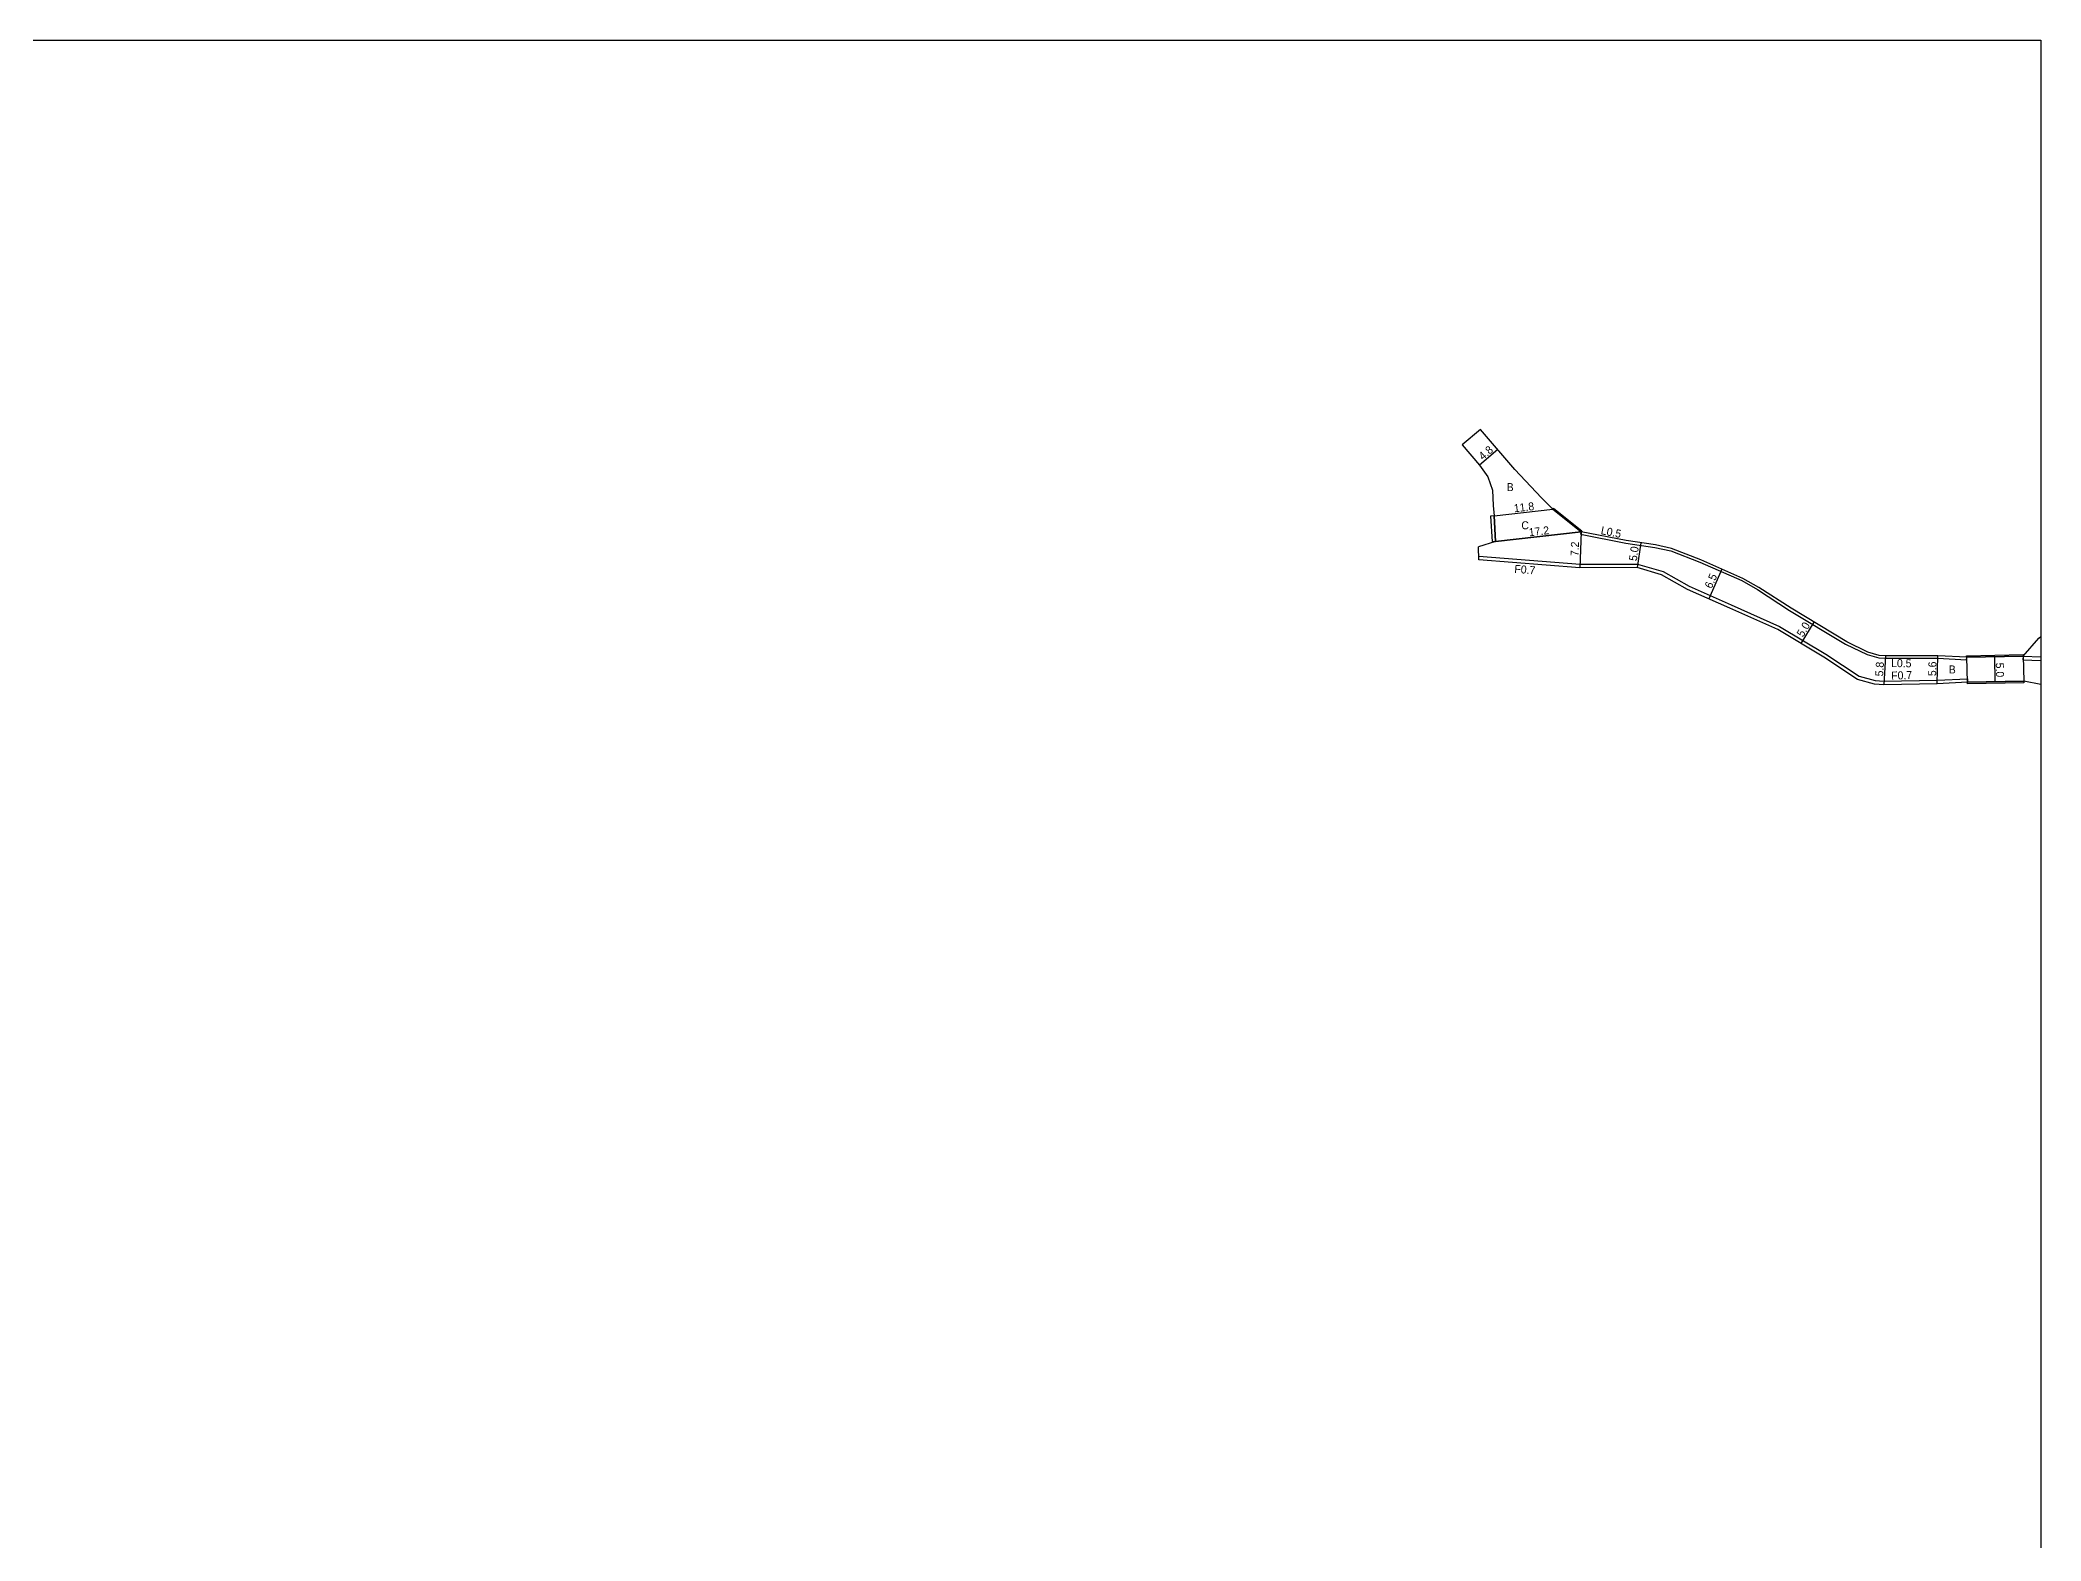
# Model space of a CAD drawing. Header units: metres. Extents: x -12000 to -8000, y -105000 to -102000.
# Drawn here: x -8400 to -8000, y -104100 to -103800 of the extents above; entities that cross this region are included whole.
import ezdxf

# ---------------------------------------------------------------- set-up
doc = ezdxf.new("R2010")
doc.units = ezdxf.units.M
doc.header["$LTSCALE"] = 2.5
for name, color, linetype in [('側溝・桝', 7, 'Continuous'), ('図郭', 7, 'Continuous'), ('幅員', 7, 'Continuous'), ('舗装', 7, 'Continuous'), ('道路', 7, 'Continuous')]:
    doc.layers.add(name, color=color, linetype=linetype)
doc.styles.get("Standard").update_dxf_attribs({"font": ''})
doc.styles.get('Standard').set_extended_font_data('@MS PGothic')

msp = doc.modelspace()

# ---------------------------------------------------------------- linework, layer by layer
at = {"layer": '側溝・桝'}
for points in [[(-8091.93, -103898.28), (-8092.03, -103898.78), (-8083.01, -103900.55), (-8077.17, -103901.41), (-8073.97, -103902.1), (-8068.2, -103904.33), (-8059.79, -103908.05), (-8056.68, -103909.83), (-8050.24, -103914.01), (-8039.05, -103920.72), (-8034.77, -103922.82), (-8032.41, -103923.48), (-8031.06, -103923.57), (-8020.65, -103923.57), (-8014.86, -103923.88), (-8014.85, -103923.38)], [(-8112.39, -103903.17), (-8092.13, -103904.78), (-8080.63, -103904.73), (-8075.55, -103906.26), (-8070.33, -103909.18), (-8061.92, -103912.91), (-8052.3, -103917.2), (-8043.03, -103922.76), (-8036.37, -103927.14), (-8033.18, -103928.04), (-8031.41, -103928.15), (-8020.75, -103927.97), (-8014.69, -103927.68), (-8014.68, -103928.38)], [(-8003.58, -103923.15), (-8003.61, -103923.85), (-8000, -103924.01)], [(-8003.58, -103923.15), (-8000, -103923.31)]]:
    msp.add_lwpolyline(points, dxfattribs=at)
at = {"layer": '図郭'}
msp.add_lwpolyline([(-8000, -103800), (-8000, -104400), (-8800, -104400), (-8800, -103800)], close=True, dxfattribs=at)
at = {"layer": '幅員'}
for points in [[(-8108.59, -103881.84), (-8112.24, -103884.96)], [(-8109.33, -103895.1), (-8097.6, -103893.79)], [(-8109.03, -103900.2), (-8091.93, -103898.28)], [(-8091.93, -103898.28), (-8092.16, -103905.48)], [(-8080, -103900.49), (-8080.73, -103905.43)], [(-8063.79, -103905.74), (-8066.42, -103911.68)], [(-8045.4, -103916.33), (-8047.98, -103920.61)], [(-8031.06, -103923.07), (-8031.41, -103928.85)], [(-8020.72, -103928.67), (-8020.64, -103923.07)], [(-8009.32, -103923.27), (-8009.22, -103928.27)]]:
    msp.add_lwpolyline(points, dxfattribs=at)
at = {"layer": '舗装'}
msp.add_lwpolyline([(-8003.58, -103923.15), (-8000, -103923.31)], dxfattribs=at)
at = {"layer": '道路'}
for points in [[(-8112.04, -103877.82), (-8115.69, -103880.94)], [(-8099.86, -103891.52), (-8105.15, -103885.86), (-8112.04, -103877.82)], [(-8115.69, -103880.94), (-8112.24, -103884.96), (-8110.55, -103887.32), (-8109.65, -103889.97), (-8109.53, -103893.06)], [(-8082.93, -103900.06), (-8091.93, -103898.28), (-8097.6, -103893.79), (-8099.86, -103891.52)], [(-8109.53, -103893.06), (-8109.33, -103895.1), (-8109.03, -103900.2), (-8112.43, -103901.33)], [(-8112.38, -103903.87), (-8112.43, -103901.33)], [(-8031.41, -103928.85), (-8033.3, -103928.74), (-8036.67, -103927.79), (-8043.41, -103923.36), (-8052.62, -103917.83), (-8062.2, -103913.55), (-8070.64, -103909.81), (-8075.83, -103906.91), (-8080.73, -103905.43), (-8092.16, -103905.48), (-8112.38, -103903.87)], [(-8031.06, -103923.07), (-8032.32, -103922.99), (-8034.59, -103922.35), (-8038.81, -103920.29), (-8049.97, -103913.58), (-8056.42, -103909.41), (-8059.57, -103907.61), (-8068.01, -103903.87), (-8073.83, -103901.61), (-8077.08, -103900.92), (-8082.93, -103900.06)], [(-8003.58, -103923.15), (-8000.42, -103919.56), (-8000, -103919.22)], [(-8014.85, -103923.38), (-8020.64, -103923.07), (-8031.06, -103923.07)], [(-8003.58, -103923.15), (-8014.85, -103923.38)], [(-8014.68, -103928.38), (-8020.72, -103928.67), (-8031.41, -103928.85)], [(-8000, -103928.79), (-8003.41, -103928.16), (-8014.68, -103928.38)]]:
    msp.add_lwpolyline(points, dxfattribs=at)
for points in [[(-8109.03, -103900.2), (-8109.33, -103895.1), (-8110.03, -103895.15), (-8109.73, -103900.24)], [(-8109.03, -103900.2), (-8109.33, -103895.1), (-8097.6, -103893.79), (-8091.93, -103898.28)], [(-8091.93, -103898.28), (-8097.6, -103893.79), (-8097.45, -103893.59), (-8091.78, -103898.09)], [(-8014.85, -103923.38), (-8014.86, -103923.08), (-8003.59, -103922.85), (-8003.58, -103923.15)], [(-8014.68, -103928.38), (-8014.85, -103923.38), (-8003.58, -103923.15), (-8003.41, -103928.16)], [(-8003.41, -103928.16), (-8003.4, -103928.46), (-8014.67, -103928.68), (-8014.68, -103928.38)]]:
    msp.add_lwpolyline(points, close=True, dxfattribs=at)

# ---------------------------------------------------------------- texts
at = {"layer": '側溝・桝'}
for s, rotation, p in [('L0.5', 348.8658, (-8088.08, -103898.75)), ('F0.7', 355.4482, (-8105.32, -103906.48)), ('L0.5', 359.0954, (-8029.97, -103925.32)), ('F0.7', 2.0629, (-8029.91, -103927.85))]:
    msp.add_text(s, height=1.6, rotation=rotation, dxfattribs=at).set_placement(p)
at = {"layer": '幅員'}
for s, rotation, p in [('4.8', 40.6171, (-8111.57, -103884.06)), ('11.8', 6.401, (-8105.29, -103894.4)), ('17.2', 6.401, (-8102.3, -103899.2)), ('7.2', 88.2182, (-8092.44, -103903.18)), ('5.0', 81.621, (-8080.81, -103904.21)), ('6.5', 66.1066, (-8065.85, -103909.77)), ('5.0', 59.0227, (-8047.57, -103919.46)), ('5.8', 86.4761, (-8031.56, -103927.23)), ('5.6', 89.0954, (-8020.95, -103927.15)), ('5.0', 271.1452, (-8009.04, -103924.47))]:
    msp.add_text(s, height=1.6, rotation=rotation, dxfattribs=at).set_placement(p)
at = {"layer": '舗装'}
for s, p in [('B', (-8106.81, -103890.16)), ('C', (-8103.88, -103897.79)), ('B', (-8018.43, -103926.61))]:
    msp.add_text(s, height=1.6, dxfattribs=at).set_placement(p)

doc.saveas('drawing.dxf')
